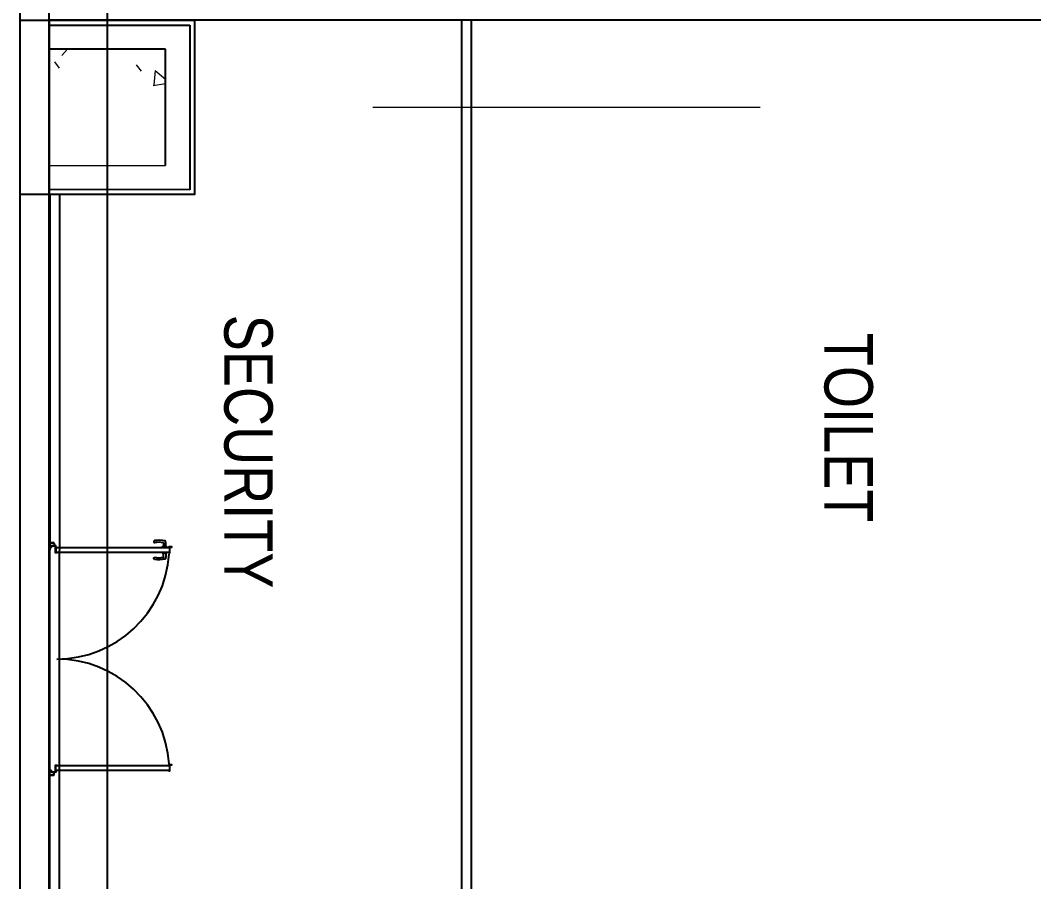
# Model space of a CAD drawing. Extents: x -14231 to 343475, y -171733 to 30720.
# Drawn here: x 222682 to 233148, y -128938 to -120043 of the extents above; entities that cross this region are included whole.
import ezdxf

# ---------------------------------------------------------------- set-up
doc = ezdxf.new("R2010")
doc.units = 0
doc.header["$LTSCALE"] = 8
doc.linetypes.add('IDA - Grid Line', pattern=[3500, 2000, -500, 500, -500])
doc.layers.get('0').update_dxf_attribs({"color": 1, "linetype": 'CONTINUOUS'})
doc.layers.add('000_CTCI_CSA', color=7, linetype='CONTINUOUS')
for name, color, linetype, lineweight in [('A-_ANOTGRID_E', 7, 'CONTINUOUS', 9), ('A-ANOT----_D', 7, 'CONTINUOUS', 9), ('A-COLN----_E', 7, 'CONTINUOUS', 9), ('A-COLN----_E1', 7, 'CONTINUOUS', 9)]:
    doc.layers.add(name, color=color, linetype=linetype, lineweight=lineweight)
doc.styles.add('Arial Narrow_2', font='ARIALN.TTF', dxfattribs={"width": 0.8, "height": 0.22})
doc.styles.add('Site Area', font='arial.ttf', dxfattribs={"width": 0.8})

# ---------------------------------------------------------------- blocks, each defined once
blk = doc.blocks.new('IDA - Rectangle Column - 1200W X 1200D-V87-PH1 LEVEL 3 - PROBE')
at = {"layer": 'A-COLN----_E1'}
h = blk.add_hatch(dxfattribs=at)
h.set_pattern_fill('FP_83', color=256, style=0, pattern_type=2)
h.set_pattern_definition([(50, (-930057.2, -338156.1), (1821.8403, -159.3907), [190.5, -2095.5]), (355, (-930057.2, -338156.1), (-352.428, 1910.5674), [152.4, -1676.4]), (100.451, (-929905.4, -338169.4), (1469.4262, 1751.166), [161.9, -1780.901]), (46.184, (-930057.2, -337648.1), (2710.791, -420.428), [285.75, -3143.25]), (96.636, (-929831.3, -337683.2), (2374.0256, 2474.276), [242.85, -2671.351]), (351.184, (-930057.2, -337648), (2374.05, 2474.2525), [228.6, -2514.6]), (21, (-929803.2, -337775.1), (1516.1442, -1022.6516), [190.5, -2095.5]), (326, (-929803.2, -337775.1), (618.021, 1841.8805), [152.4, -1676.4]), (71.451, (-929676.8, -337860.3), (2134.1713, 819.2124), [161.9, -1780.901]), (37.5, (-930057.2, -338156.1), (30.88603, 845.5504), [83.82, -1572.26, 83.82, -3300.73]), (37.5, (-930057.2, -338156.1), (30.88603, 845.5504), [-1739.9, -1617.98, 83.82, -1598.93]), (7.5, (-930057.2, -338156.1), (668.1966, 1001.80575), [83.82, -886.46, 83.82, -1534.16, -641.35]), (7.5, (-930057.2, -338156.1), (668.1966, 1001.80575), [-2588.26, 83.82, -557.53]), (327.5, (-930623.6, -338156.1), (1355.90933, -57.2896), [83.82, -551.18, 83.82, -4526.28]), (327.5, (-930623.6, -338156.1), (1355.90933, -57.2896), [-718.82, -1897.38, 83.82, -2545.08]), (317.5, (-930877.6, -338156.1), (1481.2932, 254.2664), [83.82, -741.68, 83.82, -3098.8]), (317.5, (-930877.6, -338156.1), (1481.2932, 254.2664), [-909.32, -1231.9, 83.82, -1783.08])])
h.paths.add_polyline_path([(600, -600), (600, 600), (-600, 600), (-600, -600)])
at = {"layer": 'A-COLN----_E'}
for p, q in [((600, 600), (-600, 600)), ((-600, 600), (-600, -600)), ((600, -600), (600, 600)), ((-600, -600), (600, -600))]:
    blk.add_line(p, q, dxfattribs=at)

msp = doc.modelspace()

# ---------------------------------------------------------------- linework, layer by layer
at = {"color": 252}
for p, q in [((223032.2899, -125438.0967), (222982.2899, -125438.0967)), ((222982.2899, -125468.5845), (222982.2899, -125444.0723)), ((222987.8372, -125484.7221), (222982.2899, -125468.5845)), ((222988.2655, -125438.0967), (223026.3143, -125438.0967)), ((222999.9728, -125477.7309), (222992.6558, -125477.7309)), ((222992.6558, -125477.7309), (222992.6558, -125484.4382)), ((222992.6558, -125484.4382), (222999.9728, -125484.4382)), ((222999.9728, -125478.9504), (222999.9728, -125477.7309)), ((223000.0948, -125478.9504), (222999.9728, -125478.9504)), ((222999.9728, -125484.4382), (222999.9728, -125483.2187)), ((222999.9728, -125483.2187), (223000.0948, -125483.2187)), ((223001.1924, -125475.1699), (223001.1924, -125476.696)), ((223001.1924, -125476.8162), (223001.1924, -125477.8528)), ((223001.1924, -125484.3162), (223001.1924, -125485.3528)), ((223001.1924, -125485.3528), (223001.1924, -125486.0967)), ((223005.1558, -125482.6687), (223005.1558, -125479.5003)), ((223032.2899, -125468.5845), (223005.2899, -125468.5845)), ((223005.2899, -125468.5845), (223007.7777, -125468.5845)), ((223032.2899, -125444.0723), (223032.2899, -125468.5845)), ((222999.1924, -125488.0967), (222992.5656, -125488.0967)), ((224148.3012, -125546.1079), (224148.3012, -125538.1079)), ((224148.3012, -125538.1079), (224197.3012, -125538.1079)), ((224197.3012, -125546.1079), (224148.3012, -125546.1079)), ((224161.8012, -125585.6704), (224161.8012, -125546.1079)), ((224183.8012, -125586.1079), (224183.2038, -125599.9833)), ((224183.8012, -125546.1079), (224183.8012, -125586.1079)), ((224197.3012, -125538.1079), (224197.3012, -125546.1079)), ((222999.1924, -127788.0967), (222992.5656, -127788.0967)), ((222987.8372, -127791.4713), (222982.2899, -127807.6089)), ((222982.2899, -127807.6089), (222982.2899, -127832.1211)), ((223032.2899, -127838.0967), (222982.2899, -127838.0967)), ((222988.2655, -127838.0967), (223026.3143, -127838.0967)), ((222992.6558, -127798.4626), (222992.6558, -127791.7552)), ((222992.6558, -127791.7552), (222999.9728, -127791.7552)), ((222999.9728, -127798.4626), (222992.6558, -127798.4626)), ((222999.9728, -127791.7552), (222999.9728, -127792.9748)), ((222999.9728, -127792.9748), (223000.0948, -127792.9748)), ((223000.0948, -127797.243), (222999.9728, -127797.243)), ((222999.9728, -127797.243), (222999.9728, -127798.4626)), ((223001.1924, -127790.8406), (223001.1924, -127790.0967)), ((223001.1924, -127791.8772), (223001.1924, -127790.8406)), ((223001.1924, -127799.3772), (223001.1924, -127798.3406)), ((223001.1924, -127801.0235), (223001.1924, -127799.4974)), ((223005.1558, -127793.5247), (223005.1558, -127796.6931)), ((223032.2899, -127807.6089), (223009.254, -127807.6089)), ((223009.254, -127807.6089), (223009.7777, -127807.6089)), ((223032.2899, -127832.1211), (223032.2899, -127807.6089))]:
    msp.add_line(p, q, dxfattribs=at)
for points in [[(223005.9271, -125471.0845), (223038.2929, -125471.0845), (223038.2929, -125468.5845), (223005.9271, -125468.5845)], [(223045.6548, -125523.4464), (223045.6548, -125478.4464), (223048.1548, -125478.4464), (223048.1548, -125523.4464)], [(224148.3012, -125488.1079), (224197.3012, -125488.1079), (224197.3012, -125480.1079), (224148.3012, -125480.1079)], [(223045.6548, -127752.747), (223045.6548, -127797.747), (223048.1548, -127797.747), (223048.1548, -127752.747)], [(223009.9271, -127805.1089), (223038.2929, -127805.1089), (223038.2929, -127807.6089), (223009.9271, -127807.6089)]]:
    msp.add_lwpolyline(points, close=True, dxfattribs=at)
for points in [[(224223.3012, -125479.2177), (224241.5938, -125479.2177), (224223.3012, -125479.2177), (224223.3012, -125545.1811), (224221.8377, -125545.1811), (224221.8377, -125540.8519), (224211.106, -125540.8519, -0.4142135624), (224209.8865, -125539.6323), (224209.8865, -125538.4128), (224211.106, -125538.4128), (224211.106, -125539.3884), (224220.8621, -125539.3884), (224220.8621, -125538.1079), (223048.0938, -125538.1079), (223048.0938, -125539.3884), (223057.8499, -125539.3884), (223057.8499, -125538.4128), (223059.0695, -125538.4128), (223059.0695, -125539.6323, -0.4142135624), (223057.8499, -125540.8519), (223046.8743, -125540.8519, -0.4142135624), (223045.6548, -125539.6323), (223045.6548, -125486.5835, -0.4142135624), (223046.8743, -125485.364), (223057.8499, -125485.364, -0.4142135624), (223059.0695, -125486.5835), (223059.0695, -125487.8031), (223057.8499, -125487.8031), (223057.8499, -125486.8274), (223048.0938, -125486.8274), (223048.0938, -125488.1079), (224220.8621, -125488.1079), (224220.8621, -125486.8274), (224211.106, -125486.8274), (224211.106, -125487.8031), (224209.8865, -125487.8031), (224209.8865, -125486.5835, -0.4142135624), (224211.106, -125485.364), (224220.8621, -125485.364), (224220.8621, -125477.3885, -0.4142135624), (224221.4719, -125476.7787), (224243.4231, -125476.7787, -0.4142135624), (224244.0329, -125477.3885), (224244.0329, -125485.3153), (224241.5938, -125485.3153), (224241.5938, -125479.2177)], [(224183.8012, -125480.1079), (224183.8012, -125440.1079), (224183.2038, -125426.2326, 0.3274951513), (224176.3626, -125418.346, 0.0898474918), (224069.0281, -125416.1048, 1.1448812629), (224073.3976, -125435.4354, -0.1370794299), (224156.5868, -125435.3612, -0.3493567738), (224161.8012, -125440.5454), (224161.8012, -125480.1079)], [(224223.3012, -127729.1953), (224241.5938, -127729.1953), (224223.3012, -127729.1953), (224223.3012, -127795.1587), (224221.8377, -127795.1587), (224221.8377, -127790.8294), (224211.106, -127790.8294, -0.4142135624), (224209.8865, -127789.6099), (224209.8865, -127788.3904), (224211.106, -127788.3904), (224211.106, -127789.366), (224220.8621, -127789.366), (224220.8621, -127788.0855), (223048.0938, -127788.0855), (223048.0938, -127789.366), (223057.8499, -127789.366), (223057.8499, -127788.3904), (223059.0695, -127788.3904), (223059.0695, -127789.6099, -0.4142135624), (223057.8499, -127790.8294), (223046.8743, -127790.8294, -0.4142135624), (223045.6548, -127789.6099), (223045.6548, -127736.5611, -0.4142135624), (223046.8743, -127735.3416), (223057.8499, -127735.3416, -0.4142135624), (223059.0695, -127736.5611), (223059.0695, -127737.7806), (223057.8499, -127737.7806), (223057.8499, -127736.805), (223048.0938, -127736.805), (223048.0938, -127738.0855), (224220.8621, -127738.0855), (224220.8621, -127736.805), (224211.106, -127736.805), (224211.106, -127737.7806), (224209.8865, -127737.7806), (224209.8865, -127736.5611, -0.4142135624), (224211.106, -127735.3416), (224220.8621, -127735.3416), (224220.8621, -127727.366, -0.4142135624), (224221.4719, -127726.7563), (224243.4231, -127726.7563, -0.4142135624), (224244.0329, -127727.366), (224244.0329, -127735.2928), (224241.5938, -127735.2928), (224241.5938, -127729.1953)]]:
    msp.add_lwpolyline(points, format="xyb", dxfattribs=at)
for centre, radius, start, end in [((222988.2655, -125444.0723), 5.9756, 90, 180), ((222992.5656, -125483.0967), 5, 198.97040781, 270), ((222999.1924, -125486.0967), 2, 270, 0), ((223000.0948, -125477.8528), 1.0976, 270, 360), ((223000.0948, -125484.3162), 1.0976, 0, 90), ((223007.7777, -125475.1699), 6.5854, 90, 180), ((223001.1924, -125481.0845), 4.2683, 21.78678929, 90), ((223001.1924, -125481.0845), 4.2683, 270, 338.21321071), ((223026.3143, -125444.0723), 5.9756, 360, 90), ((223058.289, -125473.0845), 1165.0122, 270, 355.9992809), ((223058.289, -127803.1089), 1165.0122, 4.0007191, 90), ((222992.5656, -127793.0967), 5, 90, 161.02959219), ((222999.1924, -127790.0967), 2, 360, 90), ((222988.2655, -127832.1211), 5.9756, 180, 270), ((223000.0948, -127791.8772), 1.0976, 270, 360), ((223000.0948, -127798.3406), 1.0976, 0, 90), ((223001.1924, -127795.1089), 4.2683, 21.78678929, 90), ((223001.1924, -127795.1089), 4.2683, 270, 338.2132107), ((223009.5159, -127799.0612), 8.5517, 193.26563358, 271.75467478), ((223026.3143, -127832.1211), 5.9756, 270, 360)]:
    msp.add_arc(centre, radius, start, end, dxfattribs=at)
at = {"color": 252, "extrusion": (4.70198e-38, -5.22024e-54, -1)}
msp.add_ellipse((223043.6548, -125473.0845), major_axis=(4.9497, -4.9497), ratio=1, start_param=3.926990817, end_param=10.2101761242, dxfattribs=at)
at = {"color": 252, "extrusion": (4.70198e-38, -1.04405e-53, -1)}
for centre, major_axis, ratio, start_param, end_param in [((224069.9012, -125600.1493), (7.0711, -7.0711), 0.9999999998, 0.8728114321, 4.2841840848), ((224155.9369, -125584.9866), (4.1747, -4.1747), 1, -0.6693141162, 0.6750925816), ((224174.4085, -125599.2643), (6.24, 6.24), 1, 0.8669618225, 2.1329099035)]:
    msp.add_ellipse(centre, major_axis=major_axis, ratio=ratio, start_param=start_param, end_param=end_param, dxfattribs=at)
at = {"color": 252, "extrusion": (4.70198e-38, -2.0881e-53, -1)}
msp.add_ellipse((224115.1251, -125441.9513), major_axis=(109.2962, -109.2962), ratio=1, start_param=0.5138301722, end_param=1.0587516634, dxfattribs=at)
at = {"color": 252, "extrusion": (4.70198e-38, -1.56607e-53, -1)}
msp.add_ellipse((224116.5095, -125312.7441), major_axis=(212.9338, -212.9338), ratio=1, start_param=0.5853067095, end_param=0.943734267, dxfattribs=at)
at = {"color": 252}
msp.add_ellipse((223043.6548, -127803.1089), major_axis=(4.9497, 4.9497), ratio=1, start_param=3.926990817, end_param=10.2101761242, dxfattribs=at)
at = {"layer": '000_CTCI_CSA', "color": 8, "true_color": 0x808080}
for p, q in [((223582.2899, -146907.4049), (223582.2899, -47898.2452)), ((222982.2899, -120043.3464), (222982.2899, -87243.3464)), ((231082.2899, -120043.3464), (222982.2899, -120043.3464)), ((227239.762, -120043.3464), (222982.2899, -120043.3464)), ((222982.2899, -120043.3464), (222982.2899, -130593.3464)), ((223232.2899, -120043.3464), (224482.2899, -120043.3464)), ((224482.2899, -120043.3464), (224482.2899, -121793.3464)), ((235282.2899, -120043.3464), (227239.762, -120043.3464)), ((224432.2899, -120093.3464), (224432.2899, -121793.3464)), ((224182.2899, -120343.3464), (222982.2899, -120343.3464)), ((222982.2899, -120343.3464), (222982.2899, -121543.3464)), ((224182.2899, -121543.3464), (224182.2899, -120343.3464))]:
    msp.add_line(p, q, dxfattribs=at)
at = {"layer": '000_CTCI_CSA', "lineweight": -3}
for p, q in [((222982.2899, -120043.3464), (224482.2899, -120043.3464)), ((224482.2899, -120043.3464), (224482.2899, -121793.3464)), ((222982.2899, -120093.3464), (224432.2899, -120093.3464)), ((224432.2899, -120093.3464), (224432.2899, -121793.3464)), ((224432.2899, -121793.3464), (222982.2899, -121791.6983)), ((224432.2331, -121843.3464), (222982.2331, -121841.6982)), ((222986.5662, -121843.3464), (222982.2899, -132643.3464)), ((222986.5662, -121843.3464), (222986.5662, -121843.3464)), ((223086.5662, -121843.3662), (223082.2899, -132643.386)), ((223086.5662, -121843.3464), (223086.5662, -121843.3662))]:
    msp.add_line(p, q, dxfattribs=at)
at = {"layer": '000_CTCI_CSA'}
for p, q in [((235282.2899, -120043.3464), (222982.2899, -120043.3464)), ((227241.4743, -130593.3464), (227241.4743, -120043.3464)), ((227341.4743, -130593.3464), (227341.4743, -120043.3464))]:
    msp.add_line(p, q, dxfattribs=at)
at = {"layer": '000_CTCI_CSA', "color": 8, "true_color": 0x808080}
for points in [[(298882.2899, -57043.3464), (298882.2899, -134443.3464), (222682.2899, -134443.3464), (222682.2899, -57043.3464)], [(298582.2899, -57343.3464), (298582.2899, -134143.3464), (222982.2899, -134143.3464), (222982.2899, -57343.3464)], [(224482.2899, -120043.3464), (224482.2899, -121843.3464), (222682.2899, -121843.3464), (222682.2899, -120043.3464)]]:
    msp.add_lwpolyline(points, close=True, dxfattribs=at)
at = {"layer": 'A-_ANOTGRID_E', "color": 8, "linetype": 'IDA - Grid Line', "true_color": 0x808080}
msp.add_line((306322.8966, -120943.3464), (218813.0045, -120943.3464), dxfattribs=at)

# ---------------------------------------------------------------- block references
at = {"layer": '000_CTCI_CSA', "color": 8, "lineweight": 9, "true_color": 0x808080, "rotation": 270}
msp.add_blockref('IDA - Rectangle Column - 1200W X 1200D-V87-PH1 LEVEL 3 - PROBE', (223582.2899, -120943.3464), dxfattribs=at)
at = {"layer": 'A-COLN----_E1', "lineweight": 9, "rotation": 270}
msp.add_blockref('IDA - Rectangle Column - 1200W X 1200D-V87-PH1 LEVEL 3 - PROBE', (223582.2899, -120943.3464), dxfattribs=at)

# ---------------------------------------------------------------- texts
at = {"color": 252, "style": 'Site Area', "width": 0.8}
for s, p in [('SECURITY', (224789.2468, -123083.4853)), ('TOILET', (230986.7363, -123271.6077))]:
    msp.add_text(s, height=500, rotation=270, dxfattribs=at).set_placement(p)
at = {"layer": '000_CTCI_CSA', "color": 8, "true_color": 0x808080, "insert": (224937.6486, -127037.5316), "char_height": 0.22, "attachment_point": 5, "rotation": 90, "style": 'Arial Narrow_2'}
msp.add_mtext('\\A1;5000', dxfattribs=at)
at = {"layer": 'A-ANOT----_D', "insert": (223988.4711, -126201.7884), "char_height": 0.22, "attachment_point": 5, "style": 'Arial Narrow_2'}
msp.add_mtext('\\A1;5000', dxfattribs=at)

doc.saveas('drawing.dxf')
